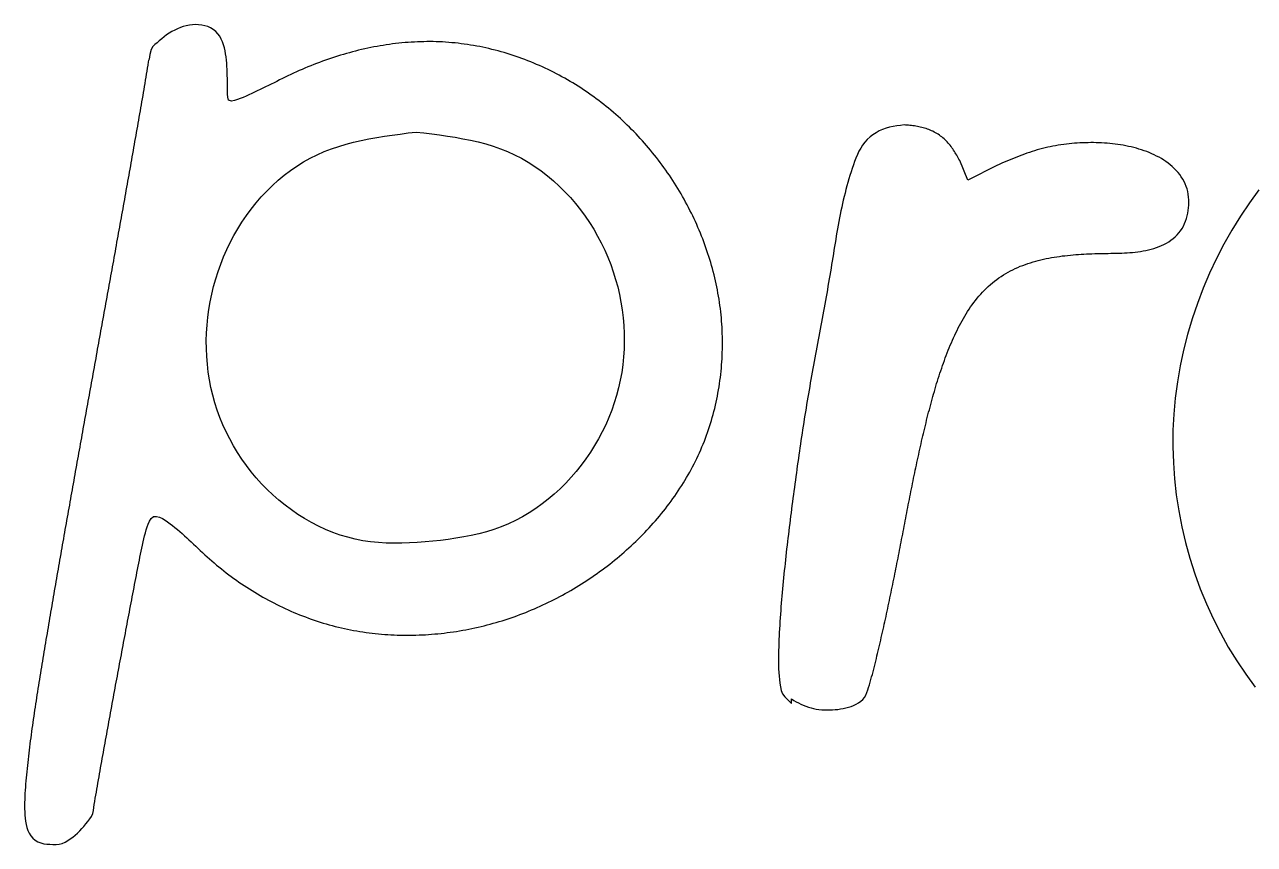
# Model space of a CAD drawing. Extents: x 77.23 to 85.79, y 216.73 to 220.17.
# Drawn here: x 77.226 to 81.355, y 216.768 to 219.52 of the extents above; entities that cross this region are included whole.
import ezdxf

# ---------------------------------------------------------------- set-up
doc = ezdxf.new("R2010")
doc.units = 0
doc.layers.add('CALQUE_1', color=7, linetype='CONTINUOUS')

msp = doc.modelspace()

# ---------------------------------------------------------------- linework, layer by layer
at = {"layer": 'CALQUE_1', "color": 7}
for points in [[(77.7997, 219.5202), (77.7893, 219.5191), (77.779, 219.5178), (77.7687, 219.516), (77.7587, 219.5134), (77.7488, 219.5099), (77.7392, 219.5059), (77.7298, 219.5014), (77.7206, 219.4966), (77.7116, 219.4914), (77.7028, 219.4856), (77.6944, 219.4792), (77.6861, 219.4722), (77.6782, 219.4652), (77.6706, 219.4588), (77.6634, 219.4532), (77.6568, 219.4467), (77.6512, 219.4363), (77.6468, 219.42), (77.6438, 219.4039), (77.6421, 219.3998), (77.641, 219.3948), (77.6395, 219.3845), (77.6378, 219.3742), (77.6362, 219.3639), (77.6345, 219.3536), (77.6328, 219.3434), (77.631, 219.3331), (77.6293, 219.3228), (77.6276, 219.3125), (77.6258, 219.3023), (77.6241, 219.292), (77.6223, 219.2817), (77.6205, 219.2715), (77.6188, 219.2612), (77.617, 219.2509), (77.6152, 219.2407), (77.6134, 219.2304), (77.6116, 219.2201), (77.6099, 219.2099), (77.6081, 219.1996), (77.6063, 219.1893), (77.6045, 219.1791), (77.6027, 219.1688), (77.6009, 219.1585), (77.5991, 219.1483), (77.5973, 219.138), (77.5954, 219.1278), (77.5936, 219.1175), (77.5918, 219.1072), (77.59, 219.097), (77.5882, 219.0867), (77.5864, 219.0764), (77.5846, 219.0662), (77.5827, 219.0559), (77.5809, 219.0457), (77.5791, 219.0354), (77.5773, 219.0251), (77.5754, 219.0149), (77.5736, 219.0046), (77.5718, 218.9944), (77.5699, 218.9841), (77.5681, 218.9739), (77.5663, 218.9636), (77.5644, 218.9533), (77.5626, 218.9431), (77.5608, 218.9328), (77.5589, 218.9226), (77.5571, 218.9123), (77.5552, 218.9021), (77.5534, 218.8918), (77.5516, 218.8815), (77.5497, 218.8713), (77.5479, 218.861), (77.546, 218.8508), (77.5442, 218.8405), (77.5423, 218.8303), (77.5405, 218.82), (77.5386, 218.8098), (77.5368, 218.7995), (77.5349, 218.7893), (77.5331, 218.779), (77.5312, 218.7687), (77.5294, 218.7585), (77.5275, 218.7482), (77.5256, 218.738), (77.5238, 218.7277), (77.5219, 218.7175), (77.5201, 218.7072), (77.5182, 218.697), (77.5164, 218.6867), (77.5145, 218.6765), (77.5127, 218.6662), (77.5108, 218.656), (77.509, 218.6457), (77.5071, 218.6354), (77.5053, 218.6252), (77.5034, 218.6149), (77.5015, 218.6047), (77.4997, 218.5944), (77.4978, 218.5842), (77.496, 218.5739), (77.4941, 218.5637), (77.4923, 218.5534), (77.4904, 218.5432), (77.4886, 218.5329), (77.4867, 218.5227), (77.4849, 218.5124), (77.483, 218.5021), (77.4811, 218.4919), (77.4793, 218.4816), (77.4774, 218.4714), (77.4756, 218.4611), (77.4737, 218.4509), (77.4719, 218.4406), (77.47, 218.4304), (77.4682, 218.4201), (77.4663, 218.4099), (77.4645, 218.3996), (77.4626, 218.3894), (77.4608, 218.3791), (77.4589, 218.3688), (77.457, 218.3586), (77.4552, 218.3483), (77.4533, 218.3381), (77.4515, 218.3278), (77.4496, 218.3176), (77.4478, 218.3073), (77.4459, 218.2971), (77.4441, 218.2868), (77.4422, 218.2766), (77.4404, 218.2663), (77.4385, 218.256), (77.4367, 218.2458), (77.4348, 218.2355), (77.433, 218.2253), (77.4312, 218.215), (77.4293, 218.2048), (77.4275, 218.1945), (77.4256, 218.1843), (77.4238, 218.174), (77.4219, 218.1637), (77.4201, 218.1535), (77.4182, 218.1432), (77.4164, 218.133), (77.4146, 218.1227), (77.4127, 218.1125), (77.4109, 218.1022), (77.409, 218.0919), (77.4072, 218.0817), (77.4054, 218.0714), (77.4035, 218.0612), (77.4017, 218.0509), (77.3999, 218.0407), (77.398, 218.0304), (77.3962, 218.0201), (77.3944, 218.0099), (77.3925, 217.9996), (77.3907, 217.9894), (77.3889, 217.9791), (77.387, 217.9689), (77.3852, 217.9586), (77.3834, 217.9483), (77.3815, 217.9381), (77.3797, 217.9278), (77.3779, 217.9176), (77.3761, 217.9073), (77.3742, 217.897), (77.3724, 217.8868), (77.3706, 217.8765), (77.3688, 217.8663), (77.367, 217.856), (77.3651, 217.8457), (77.3633, 217.8355), (77.3615, 217.8252), (77.3597, 217.815), (77.3579, 217.8047), (77.3561, 217.7944), (77.3543, 217.7842), (77.3525, 217.7739), (77.3507, 217.7637), (77.3489, 217.7534), (77.3471, 217.7431), (77.3453, 217.7329), (77.3435, 217.7226), (77.3417, 217.7123), (77.3399, 217.7021), (77.3381, 217.6918), (77.3363, 217.6815), (77.3345, 217.6713), (77.3327, 217.661), (77.331, 217.6507), (77.3292, 217.6405), (77.3274, 217.6302), (77.3256, 217.6199), (77.3239, 217.6097), (77.3221, 217.5994), (77.3203, 217.5891), (77.3186, 217.5789), (77.3168, 217.5686), (77.3151, 217.5583), (77.3133, 217.548), (77.3116, 217.5378), (77.3098, 217.5275), (77.3081, 217.5172), (77.3063, 217.5069), (77.3046, 217.4967), (77.3029, 217.4864), (77.3011, 217.4761), (77.2994, 217.4658), (77.2977, 217.4556), (77.2959, 217.4453), (77.2942, 217.435), (77.2925, 217.4247), (77.2908, 217.4145), (77.2891, 217.4042), (77.2874, 217.3939), (77.2857, 217.3836), (77.284, 217.3733), (77.2823, 217.363), (77.2806, 217.3528), (77.2789, 217.3425), (77.2773, 217.3322), (77.2756, 217.3219), (77.2739, 217.3116), (77.2723, 217.3013), (77.2707, 217.291), (77.269, 217.2807), (77.2674, 217.2705), (77.2658, 217.2602), (77.2642, 217.2499), (77.2626, 217.2396), (77.2611, 217.2293), (77.2595, 217.219), (77.258, 217.2086), (77.2565, 217.1983), (77.255, 217.188), (77.2535, 217.1777), (77.252, 217.1674), (77.2506, 217.1571), (77.2492, 217.1467), (77.2478, 217.1364), (77.2464, 217.1261), (77.245, 217.1158), (77.2437, 217.1054), (77.2424, 217.0951), (77.2411, 217.0847), (77.2399, 217.0744), (77.2387, 217.064), (77.2375, 217.0537), (77.2363, 217.0433), (77.2352, 217.0329), (77.2341, 217.0226), (77.233, 217.0122), (77.232, 217.0018), (77.231, 216.9914), (77.2301, 216.9811), (77.2293, 216.9707), (77.2285, 216.9603), (77.2278, 216.9499), (77.2272, 216.9395), (77.2267, 216.9291), (77.2263, 216.9187), (77.226, 216.9083), (77.2259, 216.8979), (77.226, 216.8875), (77.2263, 216.877), (77.2269, 216.8666), (77.2279, 216.8562), (77.2293, 216.8458), (77.2311, 216.8354), (77.2336, 216.8252), (77.2369, 216.8153), (77.2411, 216.8058), (77.2466, 216.7968), (77.2533, 216.7888), (77.2612, 216.782), (77.2702, 216.7767), (77.2799, 216.7729), (77.2901, 216.7705), (77.3004, 216.7692), (77.3108, 216.7686), (77.3212, 216.7683), (77.3316, 216.7682), (77.3421, 216.7688), (77.3522, 216.7711), (77.3616, 216.7756), (77.3706, 216.7809), (77.3792, 216.7868), (77.3876, 216.7929), (77.3957, 216.7995), (77.4035, 216.8064), (77.411, 216.8136), (77.4183, 216.8211), (77.4253, 216.8288), (77.432, 216.8368), (77.4384, 216.845), (77.4444, 216.8535), (77.45, 216.8623), (77.4547, 216.8716), (77.4568, 216.8818), (77.4583, 216.8921), (77.4599, 216.9024), (77.4616, 216.9127), (77.4633, 216.9229), (77.465, 216.9332), (77.4668, 216.9435), (77.4685, 216.9538), (77.4703, 216.964), (77.4721, 216.9743), (77.4739, 216.9846), (77.4757, 216.9948), (77.4775, 217.0051), (77.4793, 217.0153), (77.4811, 217.0256), (77.483, 217.0359), (77.4848, 217.0461), (77.4867, 217.0564), (77.4885, 217.0666), (77.4904, 217.0769), (77.4922, 217.0871), (77.4941, 217.0974), (77.4959, 217.1076), (77.4978, 217.1179), (77.4997, 217.1282), (77.5015, 217.1384), (77.5034, 217.1487), (77.5053, 217.1589), (77.5071, 217.1692), (77.509, 217.1794), (77.5109, 217.1897), (77.5128, 217.1999), (77.5147, 217.2102), (77.5165, 217.2204), (77.5184, 217.2307), (77.5203, 217.2409), (77.5222, 217.2511), (77.5241, 217.2614), (77.526, 217.2716), (77.5279, 217.2819), (77.5298, 217.2921), (77.5316, 217.3024), (77.5335, 217.3126), (77.5354, 217.3229), (77.5373, 217.3331), (77.5392, 217.3434), (77.5411, 217.3536), (77.543, 217.3639), (77.5449, 217.3741), (77.5468, 217.3843), (77.5488, 217.3946), (77.5507, 217.4048), (77.5526, 217.4151), (77.5545, 217.4253), (77.5564, 217.4356), (77.5583, 217.4458), (77.5603, 217.456), (77.5622, 217.4663), (77.5641, 217.4765), (77.566, 217.4868), (77.568, 217.497), (77.5699, 217.5072), (77.5718, 217.5175), (77.5738, 217.5277), (77.5757, 217.538), (77.5777, 217.5482), (77.5796, 217.5584), (77.5815, 217.5687), (77.5835, 217.5789), (77.5854, 217.5891), (77.5874, 217.5994), (77.5893, 217.6096), (77.5913, 217.6199), (77.5933, 217.6301), (77.5952, 217.6403), (77.5972, 217.6506), (77.5992, 217.6608), (77.6011, 217.671), (77.6031, 217.6812), (77.6051, 217.6915), (77.6071, 217.7017), (77.6091, 217.7119), (77.6112, 217.7221), (77.6132, 217.7324), (77.6153, 217.7426), (77.6174, 217.7528), (77.6195, 217.763), (77.6217, 217.7732), (77.6239, 217.7834), (77.6262, 217.7935), (77.6287, 217.8036), (77.6313, 217.8137), (77.6342, 217.8238), (77.6373, 217.8337), (77.6409, 217.8435), (77.6453, 217.8529), (77.6509, 217.8617), (77.6587, 217.8685), (77.6689, 217.8694), (77.6789, 217.8664), (77.6884, 217.8619), (77.6973, 217.8566), (77.706, 217.8508), (77.7145, 217.8447), (77.7227, 217.8384), (77.7308, 217.8318), (77.7388, 217.8251), (77.7467, 217.8183), (77.7545, 217.8114), (77.7623, 217.8045), (77.7701, 217.7975), (77.7778, 217.7905), (77.7854, 217.7834), (77.793, 217.7763), (77.8005, 217.7691), (77.8081, 217.7619), (77.8156, 217.7548), (77.8232, 217.7476), (77.8309, 217.7405), (77.8386, 217.7335), (77.8464, 217.7266), (77.8543, 217.7197), (77.8623, 217.7129), (77.8703, 217.7061), (77.8784, 217.6995), (77.8865, 217.6929), (77.8948, 217.6864), (77.9031, 217.68), (77.9114, 217.6736), (77.9198, 217.6673), (77.9283, 217.6612), (77.9369, 217.655), (77.9455, 217.649), (77.9542, 217.6431), (77.9629, 217.6372), (77.9717, 217.6314), (77.9806, 217.6257), (77.9895, 217.6201), (77.9985, 217.6146), (78.0075, 217.6092), (78.0166, 217.6039), (78.0257, 217.5986), (78.0349, 217.5935), (78.0442, 217.5884), (78.0535, 217.5834), (78.0628, 217.5786), (78.0722, 217.5738), (78.0817, 217.5691), (78.0912, 217.5645), (78.1007, 217.5601), (78.1103, 217.5557), (78.1199, 217.5514), (78.1296, 217.5472), (78.1393, 217.5432), (78.149, 217.5392), (78.1588, 217.5353), (78.1687, 217.5316), (78.1785, 217.528), (78.1885, 217.5244), (78.1984, 217.521), (78.2084, 217.5177), (78.2184, 217.5145), (78.2284, 217.5114), (78.2385, 217.5084), (78.2486, 217.5055), (78.2588, 217.5028), (78.269, 217.5001), (78.2792, 217.4976), (78.2894, 217.4952), (78.2996, 217.4929), (78.3099, 217.4908), (78.3202, 217.4887), (78.3306, 217.4867), (78.3409, 217.4849), (78.3513, 217.4832), (78.3617, 217.4815), (78.3721, 217.48), (78.3825, 217.4787), (78.3929, 217.4774), (78.4034, 217.4762), (78.4138, 217.4751), (78.4243, 217.4742), (78.4348, 217.4733), (78.4453, 217.4726), (78.4558, 217.472), (78.4663, 217.4715), (78.4768, 217.4711), (78.4873, 217.4708), (78.4978, 217.4706), (78.5084, 217.4705), (78.5189, 217.4705), (78.5294, 217.4706), (78.5399, 217.4709), (78.5505, 217.4712), (78.561, 217.4717), (78.5715, 217.4722), (78.582, 217.4729), (78.5925, 217.4736), (78.603, 217.4745), (78.6134, 217.4755), (78.6239, 217.4765), (78.6344, 217.4777), (78.6448, 217.479), (78.6552, 217.4804), (78.6656, 217.4819), (78.676, 217.4834), (78.6864, 217.4851), (78.6968, 217.4869), (78.7071, 217.4888), (78.7174, 217.4908), (78.7277, 217.4929), (78.738, 217.4951), (78.7482, 217.4974), (78.7584, 217.4998), (78.7686, 217.5023), (78.7788, 217.5048), (78.7889, 217.5075), (78.799, 217.5103), (78.8091, 217.5132), (78.8192, 217.5162), (78.8292, 217.5192), (78.8392, 217.5224), (78.8492, 217.5257), (78.8591, 217.529), (78.869, 217.5325), (78.8789, 217.536), (78.8887, 217.5396), (78.8985, 217.5434), (78.9083, 217.5472), (78.918, 217.5511), (78.9277, 217.5551), (78.9373, 217.5592), (78.947, 217.5634), (78.9565, 217.5677), (78.9661, 217.5721), (78.9756, 217.5765), (78.9851, 217.5811), (78.9945, 217.5857), (79.0039, 217.5904), (79.0132, 217.5952), (79.0225, 217.6001), (79.0318, 217.6051), (79.041, 217.6102), (79.0501, 217.6154), (79.0593, 217.6206), (79.0683, 217.6259), (79.0774, 217.6313), (79.0863, 217.6368), (79.0953, 217.6424), (79.1042, 217.6481), (79.113, 217.6538), (79.1218, 217.6597), (79.1305, 217.6656), (79.1392, 217.6716), (79.1478, 217.6776), (79.1564, 217.6838), (79.1649, 217.69), (79.1734, 217.6963), (79.1818, 217.7027), (79.1902, 217.7092), (79.1985, 217.7158), (79.2067, 217.7224), (79.2149, 217.7291), (79.2231, 217.7359), (79.2311, 217.7427), (79.2391, 217.7497), (79.2471, 217.7567), (79.2549, 217.7638), (79.2627, 217.7709), (79.2705, 217.7782), (79.2781, 217.7855), (79.2857, 217.7928), (79.2932, 217.8003), (79.3007, 217.8078), (79.3081, 217.8154), (79.3153, 217.8231), (79.3226, 217.8308), (79.3297, 217.8386), (79.3367, 217.8465), (79.3437, 217.8544), (79.3506, 217.8624), (79.3574, 217.8705), (79.3641, 217.8786), (79.3708, 217.8869), (79.3773, 217.8951), (79.3837, 217.9035), (79.3901, 217.9119), (79.3964, 217.9203), (79.4025, 217.9289), (79.4086, 217.9375), (79.4146, 217.9461), (79.4205, 217.9548), (79.4262, 217.9636), (79.4319, 217.9725), (79.4375, 217.9814), (79.443, 217.9903), (79.4483, 217.9993), (79.4536, 218.0084), (79.4588, 218.0176), (79.4638, 218.0267), (79.4687, 218.036), (79.4736, 218.0453), (79.4783, 218.0547), (79.4829, 218.0641), (79.4874, 218.0736), (79.4917, 218.0831), (79.496, 218.0927), (79.5001, 218.1023), (79.5041, 218.112), (79.508, 218.1218), (79.5117, 218.1316), (79.5154, 218.1414), (79.5189, 218.1513), (79.5223, 218.1612), (79.5256, 218.1712), (79.5287, 218.1812), (79.5318, 218.1913), (79.5347, 218.2014), (79.5375, 218.2115), (79.5402, 218.2217), (79.5427, 218.2319), (79.5452, 218.2421), (79.5475, 218.2524), (79.5497, 218.2627), (79.5518, 218.273), (79.5537, 218.2834), (79.5556, 218.2938), (79.5573, 218.3042), (79.5589, 218.3146), (79.5603, 218.325), (79.5617, 218.3355), (79.563, 218.346), (79.5641, 218.3565), (79.5651, 218.367), (79.566, 218.3775), (79.5667, 218.388), (79.5674, 218.3986), (79.5679, 218.4091), (79.5683, 218.4196), (79.5686, 218.4302), (79.5688, 218.4408), (79.5688, 218.4513), (79.5688, 218.4619), (79.5686, 218.4724), (79.5683, 218.483), (79.5679, 218.4935), (79.5674, 218.504), (79.5667, 218.5146), (79.5659, 218.5251), (79.5651, 218.5356), (79.5641, 218.5461), (79.5629, 218.5565), (79.5617, 218.567), (79.5603, 218.5774), (79.5589, 218.5878), (79.5573, 218.5982), (79.5556, 218.6086), (79.5538, 218.619), (79.5519, 218.6293), (79.5498, 218.6396), (79.5477, 218.6499), (79.5454, 218.6602), (79.543, 218.6704), (79.5406, 218.6806), (79.538, 218.6908), (79.5353, 218.7009), (79.5325, 218.711), (79.5296, 218.7211), (79.5266, 218.7312), (79.5234, 218.7412), (79.5202, 218.7512), (79.5169, 218.7612), (79.5135, 218.7711), (79.5099, 218.781), (79.5063, 218.7909), (79.5025, 218.8007), (79.4987, 218.8105), (79.4948, 218.8202), (79.4907, 218.8299), (79.4866, 218.8396), (79.4824, 218.8492), (79.4781, 218.8588), (79.4736, 218.8683), (79.4691, 218.8778), (79.4645, 218.8872), (79.4598, 218.8966), (79.455, 218.906), (79.4501, 218.9153), (79.4452, 218.9246), (79.4401, 218.9338), (79.4349, 218.9429), (79.4297, 218.952), (79.4244, 218.9611), (79.4189, 218.9701), (79.4134, 218.9791), (79.4078, 218.988), (79.4021, 218.9968), (79.3964, 219.0056), (79.3905, 219.0143), (79.3846, 219.023), (79.3786, 219.0316), (79.3725, 219.0402), (79.3663, 219.0487), (79.36, 219.0571), (79.3537, 219.0655), (79.3473, 219.0738), (79.3407, 219.082), (79.3342, 219.0902), (79.3275, 219.0983), (79.3208, 219.1064), (79.3139, 219.1144), (79.307, 219.1223), (79.3001, 219.1302), (79.293, 219.1379), (79.2859, 219.1456), (79.2787, 219.1533), (79.2714, 219.1609), (79.264, 219.1683), (79.2566, 219.1758), (79.2491, 219.1831), (79.2415, 219.1904), (79.2339, 219.1976), (79.2262, 219.2047), (79.2184, 219.2117), (79.2105, 219.2187), (79.2026, 219.2256), (79.1946, 219.2324), (79.1865, 219.2391), (79.1784, 219.2457), (79.1702, 219.2523), (79.1619, 219.2588), (79.1536, 219.2652), (79.1452, 219.2715), (79.1367, 219.2777), (79.1282, 219.2838), (79.1196, 219.2898), (79.1109, 219.2958), (79.1022, 219.3017), (79.0934, 219.3074), (79.0845, 219.3131), (79.0756, 219.3187), (79.0666, 219.3242), (79.0576, 219.3296), (79.0485, 219.3349), (79.0393, 219.3401), (79.0301, 219.3452), (79.0208, 219.3502), (79.0115, 219.3551), (79.0021, 219.36), (78.9927, 219.3647), (78.9832, 219.3693), (78.9737, 219.3738), (78.9641, 219.3782), (78.9545, 219.3825), (78.9448, 219.3867), (78.9351, 219.3908), (78.9253, 219.3948), (78.9155, 219.3987), (78.9057, 219.4025), (78.8958, 219.4062), (78.8859, 219.4098), (78.876, 219.4133), (78.866, 219.4166), (78.8559, 219.4199), (78.8459, 219.423), (78.8358, 219.426), (78.8257, 219.4289), (78.8155, 219.4317), (78.8053, 219.4344), (78.7951, 219.437), (78.7849, 219.4394), (78.7746, 219.4417), (78.7643, 219.444), (78.754, 219.4461), (78.7437, 219.448), (78.7334, 219.4499), (78.723, 219.4516), (78.7126, 219.4533), (78.7022, 219.4548), (78.6918, 219.4561), (78.6814, 219.4574), (78.6709, 219.4585), (78.6605, 219.4595), (78.65, 219.4604), (78.6395, 219.4611), (78.629, 219.4618), (78.6186, 219.4622), (78.6081, 219.4626), (78.5976, 219.4629), (78.5871, 219.463), (78.5766, 219.463), (78.5661, 219.4628), (78.5555, 219.4626), (78.545, 219.4622), (78.5345, 219.4617), (78.524, 219.4611), (78.5135, 219.4604), (78.5031, 219.4596), (78.4926, 219.4586), (78.4821, 219.4575), (78.4716, 219.4564), (78.4612, 219.4551), (78.4507, 219.4537), (78.4403, 219.4522), (78.4299, 219.4505), (78.4195, 219.4488), (78.4091, 219.447), (78.3987, 219.445), (78.3884, 219.443), (78.378, 219.4409), (78.3677, 219.4386), (78.3574, 219.4363), (78.3471, 219.4338), (78.3369, 219.4313), (78.3266, 219.4286), (78.3164, 219.4259), (78.3063, 219.4231), (78.2961, 219.4201), (78.286, 219.4171), (78.2759, 219.414), (78.2658, 219.4108), (78.2558, 219.4075), (78.2458, 219.4041), (78.2359, 219.4007), (78.2259, 219.3971), (78.216, 219.3935), (78.2062, 219.3898), (78.1964, 219.386), (78.1866, 219.3821), (78.1769, 219.3781), (78.1672, 219.3741), (78.1575, 219.3699), (78.1479, 219.3657), (78.1383, 219.3615), (78.1288, 219.3571), (78.1194, 219.3527), (78.1099, 219.3482), (78.1006, 219.3436), (78.0912, 219.339), (78.0819, 219.3343), (78.0726, 219.3297), (78.0633, 219.325), (78.0539, 219.3204), (78.0446, 219.3158), (78.0352, 219.3112), (78.0259, 219.3066), (78.0165, 219.3021), (78.0071, 219.2975), (77.9977, 219.2931), (77.9883, 219.2886), (77.9788, 219.2843), (77.9693, 219.2801), (77.9597, 219.276), (77.95, 219.2722), (77.9402, 219.2687), (77.9302, 219.2656), (77.92, 219.2635), (77.9107, 219.2663), (77.9079, 219.2763), (77.9071, 219.2867), (77.9067, 219.2971), (77.9066, 219.3075), (77.9066, 219.3179), (77.9066, 219.3283), (77.9066, 219.3388), (77.9065, 219.3492), (77.9062, 219.3596), (77.9059, 219.37), (77.9053, 219.3804), (77.9046, 219.3908), (77.9037, 219.4012), (77.9025, 219.4116), (77.9009, 219.4219), (77.899, 219.4321), (77.8967, 219.4423), (77.8938, 219.4524), (77.8903, 219.4622), (77.886, 219.4717), (77.8808, 219.4808), (77.8746, 219.4892), (77.8674, 219.4969), (77.8593, 219.5035), (77.8503, 219.509), (77.8408, 219.5133), (77.8308, 219.5164), (77.8206, 219.5183), (77.8102, 219.5194), (77.7997, 219.5202)], [(80.1785, 219.1834), (80.1662, 219.1818), (80.1541, 219.1801), (80.142, 219.178), (80.13, 219.1754), (80.1182, 219.1722), (80.1067, 219.1682), (80.0954, 219.1632), (80.0845, 219.1573), (80.0741, 219.1506), (80.0643, 219.143), (80.0552, 219.1346), (80.0469, 219.1256), (80.0395, 219.1159), (80.033, 219.1056), (80.0271, 219.0948), (80.0219, 219.0837), (80.0171, 219.0723), (80.0127, 219.0607), (80.0085, 219.0491), (80.0044, 219.0374), (80.0006, 219.0256), (79.9968, 219.0139), (79.9933, 219.0021), (79.9898, 218.9903), (79.9865, 218.9785), (79.9834, 218.9667), (79.9803, 218.9548), (79.9774, 218.9429), (79.9746, 218.931), (79.9719, 218.9191), (79.9693, 218.9071), (79.9667, 218.8951), (79.9643, 218.8832), (79.9619, 218.8712), (79.9596, 218.8592), (79.9574, 218.8471), (79.9552, 218.8351), (79.9531, 218.8231), (79.951, 218.811), (79.949, 218.799), (79.947, 218.7869), (79.945, 218.7748), (79.943, 218.7628), (79.9411, 218.7507), (79.9391, 218.7386), (79.9372, 218.7265), (79.9352, 218.7145), (79.9333, 218.7024), (79.9313, 218.6903), (79.9293, 218.6783), (79.9273, 218.6662), (79.9252, 218.6542), (79.9231, 218.6421), (79.921, 218.6301), (79.9189, 218.618), (79.9168, 218.606), (79.9146, 218.5939), (79.9124, 218.5819), (79.9103, 218.5699), (79.9081, 218.5578), (79.9058, 218.5458), (79.9036, 218.5338), (79.9014, 218.5217), (79.8992, 218.5097), (79.8969, 218.4977), (79.8947, 218.4857), (79.8924, 218.4736), (79.8902, 218.4616), (79.8879, 218.4496), (79.8857, 218.4376), (79.8835, 218.4255), (79.8812, 218.4135), (79.879, 218.4015), (79.8768, 218.3894), (79.8746, 218.3774), (79.8724, 218.3654), (79.8702, 218.3533), (79.8681, 218.3413), (79.8659, 218.3293), (79.8638, 218.3172), (79.8617, 218.3052), (79.8596, 218.2931), (79.8575, 218.2811), (79.8555, 218.269), (79.8535, 218.2569), (79.8515, 218.2449), (79.8495, 218.2328), (79.8475, 218.2207), (79.8456, 218.2086), (79.8437, 218.1966), (79.8418, 218.1845), (79.8399, 218.1724), (79.838, 218.1603), (79.8362, 218.1482), (79.8343, 218.1361), (79.8325, 218.124), (79.8307, 218.1119), (79.8289, 218.0998), (79.8272, 218.0877), (79.8254, 218.0756), (79.8237, 218.0635), (79.8219, 218.0514), (79.8202, 218.0393), (79.8185, 218.0272), (79.8169, 218.0151), (79.8152, 218.0029), (79.8135, 217.9908), (79.8119, 217.9787), (79.8102, 217.9666), (79.8086, 217.9544), (79.807, 217.9423), (79.8054, 217.9302), (79.8038, 217.9181), (79.8022, 217.9059), (79.8007, 217.8938), (79.7991, 217.8817), (79.7976, 217.8695), (79.796, 217.8574), (79.7945, 217.8453), (79.793, 217.8331), (79.7915, 217.821), (79.7901, 217.8088), (79.7886, 217.7967), (79.7872, 217.7845), (79.7858, 217.7724), (79.7844, 217.7602), (79.783, 217.7481), (79.7816, 217.7359), (79.7803, 217.7238), (79.779, 217.7116), (79.7777, 217.6995), (79.7764, 217.6873), (79.7752, 217.6751), (79.774, 217.6629), (79.7728, 217.6508), (79.7716, 217.6386), (79.7705, 217.6264), (79.7694, 217.6142), (79.7683, 217.602), (79.7673, 217.5899), (79.7663, 217.5777), (79.7653, 217.5655), (79.7643, 217.5533), (79.7634, 217.5411), (79.7626, 217.5289), (79.7618, 217.5167), (79.761, 217.5045), (79.7603, 217.4923), (79.7596, 217.48), (79.759, 217.4678), (79.7585, 217.4556), (79.758, 217.4434), (79.7576, 217.4312), (79.7573, 217.4189), (79.7571, 217.4067), (79.757, 217.3945), (79.757, 217.3822), (79.7571, 217.37), (79.7574, 217.3578), (79.758, 217.3456), (79.7587, 217.3333), (79.7598, 217.3212), (79.7613, 217.309), (79.7634, 217.297), (79.7663, 217.2851), (79.7705, 217.2736), (79.7777, 217.2637)], [(80.3654, 219.0641), (80.3629, 219.0685), (80.3604, 219.0729), (80.3579, 219.0772), (80.3553, 219.0816), (80.3527, 219.0859), (80.3501, 219.0902), (80.3475, 219.0944), (80.3447, 219.0986), (80.342, 219.1028), (80.3391, 219.1069), (80.3362, 219.1109), (80.3332, 219.1149), (80.3301, 219.1187), (80.3269, 219.1225), (80.3236, 219.1262), (80.3202, 219.1298), (80.3167, 219.1333), (80.313, 219.1367), (80.3092, 219.14), (80.3053, 219.1432), (80.3013, 219.1462), (80.2972, 219.1491), (80.293, 219.1519), (80.2888, 219.1546), (80.2844, 219.1572), (80.28, 219.1596), (80.2755, 219.1619), (80.2709, 219.1641), (80.2663, 219.1661), (80.2617, 219.168), (80.257, 219.1697), (80.2522, 219.1714), (80.2475, 219.1728), (80.2426, 219.1741), (80.2378, 219.1753), (80.233, 219.1764), (80.2281, 219.1774), (80.2232, 219.1783), (80.2183, 219.1791), (80.2133, 219.1798), (80.2084, 219.1804), (80.2034, 219.181), (80.1984, 219.1816), (80.1934, 219.1821), (80.1885, 219.1825), (80.1835, 219.183), (80.1785, 219.1834)], [(78.54, 219.1596), (78.5665, 219.1564), (78.593, 219.1532), (78.6193, 219.1497), (78.6456, 219.146), (78.6718, 219.1418), (78.6977, 219.1372), (78.7234, 219.132), (78.7489, 219.1261), (78.7741, 219.1195), (78.7989, 219.112), (78.8234, 219.1035), (78.8474, 219.094), (78.871, 219.0833), (78.8942, 219.0714), (78.9168, 219.0584), (78.9389, 219.0442), (78.9604, 219.029), (78.9813, 219.0129), (79.0016, 218.9958), (79.0211, 218.9779), (79.04, 218.9592), (79.0581, 218.9397), (79.0755, 218.9195), (79.0921, 218.8988), (79.1078, 218.8775), (79.1227, 218.8556), (79.1367, 218.8332), (79.1498, 218.8104), (79.1621, 218.7871), (79.1735, 218.7634), (79.184, 218.7394), (79.1937, 218.7149), (79.2024, 218.6901), (79.2102, 218.665), (79.2171, 218.6397), (79.2231, 218.614), (79.2282, 218.5882), (79.2323, 218.5622), (79.2355, 218.536), (79.2377, 218.5097), (79.239, 218.4834), (79.2393, 218.457), (79.2386, 218.4307), (79.2369, 218.4044), (79.2342, 218.3783), (79.2305, 218.3522), (79.2258, 218.3264), (79.2201, 218.3008), (79.2133, 218.2754), (79.2056, 218.2502), (79.1969, 218.2254), (79.1873, 218.2009), (79.1768, 218.1768), (79.1653, 218.1531), (79.1529, 218.1297), (79.1396, 218.1069), (79.1255, 218.0845), (79.1106, 218.0626), (79.0948, 218.0413), (79.0782, 218.0205), (79.0608, 218.0004), (79.0427, 217.981), (79.0239, 217.9623), (79.0043, 217.9443), (78.9841, 217.9272), (78.9633, 217.9109), (78.9418, 217.8956), (78.9198, 217.8812), (78.8971, 217.8678), (78.874, 217.8554), (78.8503, 217.8442), (78.8262, 217.8341), (78.8016, 217.8251), (78.7766, 217.8174), (78.7513, 217.8108), (78.7257, 217.8052), (78.7, 217.8003), (78.6742, 217.7959), (78.6483, 217.7921), (78.6224, 217.7887), (78.5964, 217.7859), (78.5704, 217.7836), (78.5443, 217.7818), (78.5182, 217.7805), (78.492, 217.7798), (78.4658, 217.7795), (78.4397, 217.7799), (78.4135, 217.7812), (78.3875, 217.7836), (78.3617, 217.7874), (78.336, 217.7926), (78.3106, 217.799), (78.2855, 217.8067), (78.2608, 217.8155), (78.2364, 217.8255), (78.2124, 217.8366), (78.1889, 217.8488), (78.1659, 217.8619), (78.1434, 217.8761), (78.1215, 217.8912), (78.1002, 217.9071), (78.0795, 217.9239), (78.0595, 217.9415), (78.0402, 217.9599), (78.0216, 217.979), (78.0038, 217.9987), (77.9868, 218.0191), (77.9706, 218.04), (77.9552, 218.0616), (77.9407, 218.0836), (77.9271, 218.1062), (77.9144, 218.1293), (77.9026, 218.1528), (77.8916, 218.1768), (77.8817, 218.2011), (77.8727, 218.2258), (77.8647, 218.2509), (77.8577, 218.2762), (77.8516, 218.3018), (77.8466, 218.3276), (77.8426, 218.3536), (77.8395, 218.3798), (77.8374, 218.4061), (77.8362, 218.4324), (77.836, 218.4588), (77.8368, 218.4852), (77.8384, 218.5115), (77.841, 218.5378), (77.8445, 218.5639), (77.8488, 218.5899), (77.8541, 218.6156), (77.8603, 218.6412), (77.8674, 218.6665), (77.8753, 218.6916), (77.8842, 218.7163), (77.8939, 218.7408), (77.9045, 218.7649), (77.916, 218.7886), (77.9284, 218.8119), (77.9416, 218.8348), (77.9557, 218.8572), (77.9707, 218.8792), (77.9865, 218.9006), (78.0032, 218.9214), (78.0206, 218.9416), (78.0388, 218.961), (78.0578, 218.9797), (78.0774, 218.9975), (78.0977, 219.0145), (78.1186, 219.0304), (78.1401, 219.0454), (78.1623, 219.0592), (78.1849, 219.072), (78.2081, 219.0835), (78.2318, 219.0938), (78.2559, 219.1031), (78.2804, 219.1114), (78.3053, 219.1188), (78.3306, 219.1253), (78.3561, 219.1312), (78.3819, 219.1364), (78.4079, 219.1411), (78.4341, 219.1454), (78.4604, 219.1492), (78.4869, 219.1529), (78.5134, 219.1563), (78.54, 219.1596)], [(79.8001, 217.2565), (79.808, 217.2518), (79.8158, 217.2473), (79.8238, 217.2429), (79.8319, 217.2388), (79.8402, 217.2351), (79.8487, 217.2317), (79.8573, 217.2288), (79.8661, 217.2263), (79.8749, 217.2242), (79.8839, 217.2225), (79.8929, 217.2212), (79.902, 217.2203), (79.911, 217.2197), (79.9201, 217.2194), (79.9292, 217.2195), (79.9383, 217.2199), (79.9474, 217.2205), (79.9565, 217.2215), (79.9655, 217.2228), (79.9744, 217.2244), (79.9833, 217.2264), (79.9921, 217.2287), (80.0008, 217.2316), (80.0093, 217.2349), (80.0176, 217.2389), (80.0256, 217.2435), (80.0331, 217.2488), (80.04, 217.2548), (80.0459, 217.2617), (80.0505, 217.2695), (80.0538, 217.278), (80.0567, 217.2866), (80.0595, 217.2953), (80.0622, 217.3039), (80.0648, 217.3127), (80.0673, 217.3214), (80.0697, 217.3302), (80.0721, 217.3389), (80.0744, 217.3477), (80.0767, 217.3565), (80.0789, 217.3653), (80.0811, 217.3742), (80.0833, 217.383), (80.0855, 217.3918), (80.0876, 217.4007), (80.0897, 217.4095), (80.0918, 217.4183), (80.0939, 217.4272), (80.096, 217.436), (80.098, 217.4449), (80.1001, 217.4538), (80.1021, 217.4626), (80.1041, 217.4715), (80.1061, 217.4804), (80.1081, 217.4892), (80.1101, 217.4981), (80.112, 217.507), (80.114, 217.5158), (80.1159, 217.5247), (80.1179, 217.5336), (80.1198, 217.5425), (80.1217, 217.5514), (80.1236, 217.5603), (80.1255, 217.5692), (80.1274, 217.5781), (80.1293, 217.5869), (80.1312, 217.5958), (80.133, 217.6047), (80.1349, 217.6136), (80.1367, 217.6225), (80.1386, 217.6314), (80.1404, 217.6403), (80.1422, 217.6492), (80.1441, 217.6582), (80.1459, 217.6671), (80.1477, 217.676), (80.1495, 217.6849), (80.1513, 217.6938), (80.153, 217.7027), (80.1548, 217.7116), (80.1566, 217.7205), (80.1583, 217.7295), (80.1601, 217.7384), (80.1618, 217.7473), (80.1635, 217.7562), (80.1653, 217.7652), (80.167, 217.7741), (80.1687, 217.783), (80.1704, 217.7919), (80.1721, 217.8009), (80.1739, 217.8098), (80.1756, 217.8187), (80.1773, 217.8276), (80.179, 217.8366), (80.1807, 217.8455), (80.1824, 217.8544), (80.1842, 217.8634), (80.1859, 217.8723), (80.1876, 217.8812), (80.1893, 217.8901), (80.1911, 217.8991), (80.1928, 217.908), (80.1946, 217.9169), (80.1963, 217.9258), (80.1981, 217.9348), (80.1999, 217.9437), (80.2017, 217.9526), (80.2034, 217.9615), (80.2052, 217.9704), (80.207, 217.9793), (80.2089, 217.9882), (80.2107, 217.9972), (80.2125, 218.0061), (80.2144, 218.015), (80.2162, 218.0239), (80.2181, 218.0328), (80.22, 218.0417), (80.2219, 218.0505), (80.2238, 218.0594), (80.2257, 218.0683), (80.2276, 218.0772), (80.2296, 218.0861), (80.2316, 218.095), (80.2336, 218.1038), (80.2356, 218.1127), (80.2376, 218.1216), (80.2396, 218.1304), (80.2417, 218.1393), (80.2438, 218.1481), (80.2458, 218.157), (80.248, 218.1658), (80.2501, 218.1746), (80.2523, 218.1835), (80.2544, 218.1923), (80.2566, 218.2011), (80.2589, 218.2099), (80.2611, 218.2187), (80.2634, 218.2275), (80.2657, 218.2363), (80.268, 218.2451), (80.2704, 218.2539), (80.2728, 218.2626), (80.2752, 218.2714), (80.2777, 218.2801), (80.2802, 218.2889), (80.2828, 218.2976), (80.2854, 218.3063), (80.288, 218.315), (80.2907, 218.3237), (80.2934, 218.3324), (80.2962, 218.341), (80.299, 218.3497), (80.3019, 218.3583), (80.3048, 218.3669), (80.3078, 218.3755), (80.3109, 218.3841), (80.314, 218.3927), (80.3171, 218.4012), (80.3203, 218.4098), (80.3236, 218.4183), (80.3269, 218.4268), (80.3303, 218.4353), (80.3338, 218.4437), (80.3374, 218.4522), (80.341, 218.4606), (80.3447, 218.4689), (80.3485, 218.4772), (80.3524, 218.4855), (80.3563, 218.4938), (80.3604, 218.5019), (80.3646, 218.5101), (80.3688, 218.5181), (80.3732, 218.5261), (80.3777, 218.534), (80.3823, 218.5419), (80.3871, 218.5497), (80.3919, 218.5573), (80.3969, 218.5649), (80.4021, 218.5724), (80.4073, 218.5799), (80.4127, 218.5872), (80.4183, 218.5944), (80.424, 218.6015), (80.4298, 218.6084), (80.4358, 218.6153), (80.442, 218.622), (80.4483, 218.6286), (80.4548, 218.635), (80.4614, 218.6412), (80.4682, 218.6473), (80.4751, 218.6532), (80.4822, 218.6589), (80.4895, 218.6644), (80.4969, 218.6697), (80.5044, 218.6749), (80.512, 218.6798), (80.5198, 218.6845), (80.5277, 218.6891), (80.5357, 218.6934), (80.5439, 218.6975), (80.5521, 218.7014), (80.5604, 218.7051), (80.5688, 218.7087), (80.5772, 218.712), (80.5858, 218.7151), (80.5944, 218.7181), (80.6031, 218.7209), (80.6118, 218.7236), (80.6205, 218.726), (80.6293, 218.7284), (80.6381, 218.7305), (80.647, 218.7326), (80.6559, 218.7345), (80.6648, 218.7362), (80.6738, 218.7379), (80.6828, 218.7394), (80.6917, 218.7409), (80.7007, 218.7422), (80.7098, 218.7434), (80.7188, 218.7445), (80.7278, 218.7456), (80.7369, 218.7465), (80.7459, 218.7473), (80.755, 218.7481), (80.764, 218.7488), (80.7731, 218.7494), (80.7822, 218.7499), (80.7913, 218.7503), (80.8003, 218.7507), (80.8094, 218.751), (80.8185, 218.7513), (80.8276, 218.7515), (80.8367, 218.7517), (80.8458, 218.7519), (80.8549, 218.7521), (80.864, 218.7522), (80.8731, 218.7524), (80.8822, 218.7526), (80.8913, 218.7528), (80.9004, 218.753), (80.9094, 218.7533), (80.9185, 218.7537), (80.9276, 218.7542), (80.9367, 218.7548), (80.9457, 218.7555), (80.9548, 218.7565), (80.9638, 218.7575), (80.9728, 218.7588), (80.9818, 218.7603), (80.9907, 218.7621), (80.9996, 218.7641), (81.0084, 218.7663), (81.0172, 218.7688), (81.0259, 218.7717), (81.0345, 218.7748), (81.0429, 218.7782), (81.0512, 218.7821), (81.0592, 218.7863), (81.0671, 218.791), (81.0746, 218.7961), (81.0819, 218.8017), (81.0888, 218.8077), (81.0952, 218.8141), (81.1013, 218.821), (81.1068, 218.8283), (81.1118, 218.8359), (81.1162, 218.8439), (81.1202, 218.8521), (81.1236, 218.8606), (81.1265, 218.8692), (81.129, 218.878), (81.131, 218.8869), (81.1326, 218.8959), (81.1337, 218.905), (81.1343, 218.9141), (81.1346, 218.9232), (81.1343, 218.9323), (81.1336, 218.9414), (81.1325, 218.9505), (81.1308, 218.9595), (81.1286, 218.9683), (81.1258, 218.977), (81.1224, 218.9854), (81.1185, 218.9937), (81.1141, 219.0017), (81.1092, 219.0094), (81.1039, 219.0169), (81.0983, 219.024), (81.0922, 219.0308), (81.0859, 219.0374), (81.0792, 219.0436), (81.0723, 219.0495), (81.0651, 219.0551), (81.0578, 219.0605), (81.0502, 219.0655), (81.0424, 219.0703), (81.0345, 219.0748), (81.0265, 219.079), (81.0183, 219.083), (81.01, 219.0868), (81.0016, 219.0904), (80.9931, 219.0937), (80.9846, 219.0968), (80.976, 219.0997), (80.9673, 219.1024), (80.9586, 219.105), (80.9498, 219.1073), (80.9409, 219.1095), (80.9321, 219.1115), (80.9232, 219.1133), (80.9142, 219.115), (80.9052, 219.1165), (80.8963, 219.1179), (80.8872, 219.1191), (80.8782, 219.1202), (80.8692, 219.1211), (80.8601, 219.1219), (80.851, 219.1226), (80.8419, 219.1231), (80.8328, 219.1235), (80.8237, 219.1238), (80.8146, 219.1239), (80.8055, 219.1239), (80.7964, 219.1238), (80.7872, 219.1236), (80.7781, 219.1233), (80.769, 219.1228), (80.7599, 219.1223), (80.7508, 219.1216), (80.7417, 219.1209), (80.7326, 219.12), (80.7235, 219.119), (80.7145, 219.1178), (80.7054, 219.1166), (80.6964, 219.1152), (80.6875, 219.1137), (80.6785, 219.1121), (80.6696, 219.1103), (80.6607, 219.1084), (80.6518, 219.1064), (80.643, 219.1042), (80.6342, 219.1019), (80.6255, 219.0994), (80.6168, 219.0968), (80.6082, 219.0941), (80.5995, 219.0913), (80.5909, 219.0883), (80.5824, 219.0853), (80.5739, 219.0822), (80.5654, 219.0789), (80.5569, 219.0756), (80.5484, 219.0723), (80.54, 219.0688), (80.5316, 219.0654), (80.5232, 219.0618), (80.5148, 219.0583), (80.5064, 219.0547), (80.498, 219.0511), (80.4896, 219.0475)], [(80.4896, 219.0475), (80.3929, 218.9979), (80.3654, 219.0641)], [(81.3695, 218.9656), (81.3378, 218.9218), (81.3077, 218.8767), (81.2792, 218.8304), (81.2524, 218.7831), (81.2275, 218.7347), (81.2043, 218.6854), (81.1829, 218.6352), (81.1635, 218.5843), (81.1459, 218.5326), (81.1304, 218.4804), (81.1169, 218.4276), (81.1055, 218.3743), (81.0962, 218.3207), (81.089, 218.2667), (81.0841, 218.2125), (81.0814, 218.1582), (81.0809, 218.1038), (81.0827, 218.0495), (81.0866, 217.9952), (81.0926, 217.9412), (81.1009, 217.8874), (81.1112, 217.834), (81.1236, 217.7811), (81.1381, 217.7287), (81.1546, 217.6769), (81.1732, 217.6259), (81.1937, 217.5756), (81.2162, 217.5263), (81.2407, 217.4779), (81.2672, 217.4306), (81.2955, 217.3845), (81.3257, 217.3396), (81.3578, 217.296)], [(79.7777, 217.2637), (79.8001, 217.241), (79.8001, 217.2565)]]:
    msp.add_lwpolyline(points, dxfattribs=at)
for points in [[(77.7997, 219.5202)], [(80.1785, 219.1834)], [(78.54, 219.1596)]]:
    msp.add_lwpolyline(points, close=True, dxfattribs=at)

doc.saveas('drawing.dxf')
